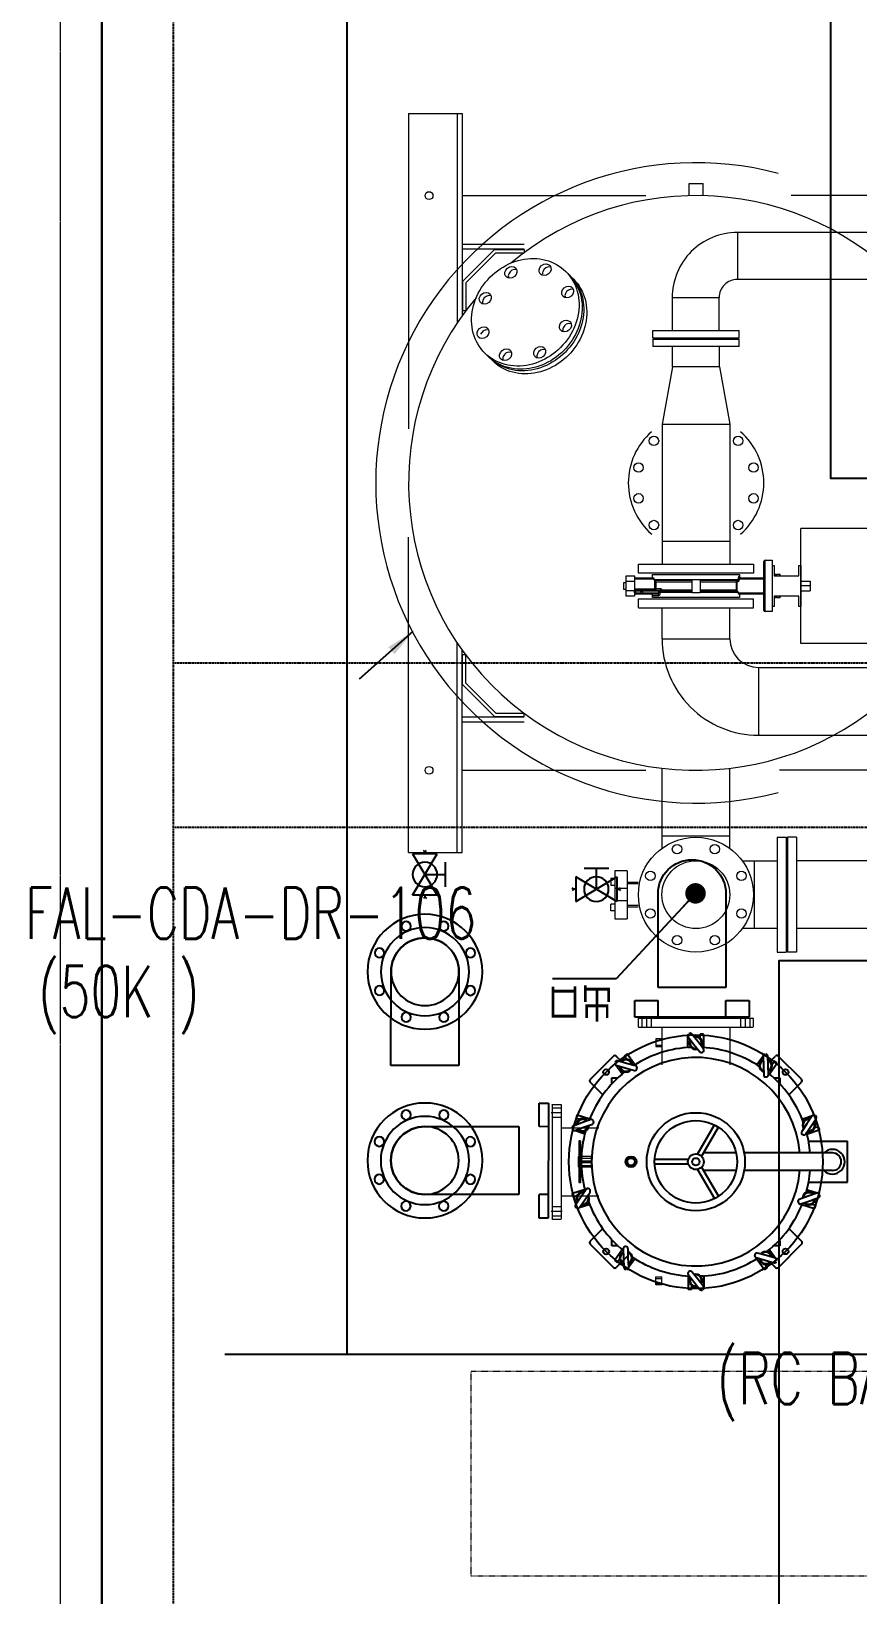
# Model space of a CAD drawing. Extents: x 0 to 160756, y 0 to 229247.
# Drawn here: x 54064 to 56076, y 79630 to 83439 of the extents above; entities that cross this region are included whole.
import ezdxf
from ezdxf.enums import TextEntityAlignment as Align
from ezdxf.xclip import XClip

# ---------------------------------------------------------------- set-up
doc = ezdxf.new("R2010")
doc.units = 0
doc.header["$LTSCALE"] = 10
doc.header["$XCLIPFRAME"] = 2
for name, pattern in [('H12設備棟3F$0$CENTERK5', [6.916, 6.667, -0.083, 0.083, -0.083]), ('H12設備棟3F$0$DOTK1', [0.1, 0.05, -0.05]), ('H12設備棟3F$0$HIDDEN', [0.375, 0.25, -0.125]), ('H12設備棟3F$0$STYLE_18', [0.23669, 0.118345, -0.118345]), ('XCM7Q30CDA-200K$0$ACAD_ISO04W100', [30, 24, -3, 0, -3]), ('XCM7Q30CDA-200K$0$DASHED2', [9.525, 6.35, -3.175])]:
    doc.linetypes.add(name, pattern=pattern)
for name, color, linetype in [('H12設備棟3F$0$ARC-BEAM', 252, 'H12設備棟3F$0$HIDDEN'), ('H12設備棟3F$0$H-SIN', 252, 'H12設備棟3F$0$CENTERK5'), ('H12設備棟3F$0$KABE1', 252, 'Continuous'), ('H12設備棟3F$0$SETUBID', 252, 'H12設備棟3F$0$DOTK1'), ('H12設備棟3F$0$\uf4c9\ue50a', 252, 'Continuous'), ('XCM7P30CDA$0$U-CDA-PIPE', 252, 'Continuous'), ('XCM7Q30CDA-200K$0$UER-FUTUER', 9, 'Continuous'), ('XCM7Q30CDA-200K$0$圖層1', 1, 'Continuous')]:
    doc.layers.add(name, color=color, linetype=linetype)
doc.styles.add('XCM7Q30CDA-200K$0$aa-txt', font='simplex.shx', dxfattribs={"width": 0.8, "bigfont": 'chineset.shx'})
doc.styles.add('XCM7Q30CDA-200K$0$Standard', font='txt.shx', dxfattribs={"bigfont": 'chineset.shx'})
doc.dimstyles.new('XCM7Q30CDA-200K$0$STANDARD', dxfattribs={"dimtxt": 0.18, "dimasz": 0.18, "dimexe": 0.18, "dimexo": 0.0625, "dimgap": 0.09, "dimtad": 0, "dimtih": 1, "dimtoh": 1, "dimdec": 4, "dimzin": 0, "dimdsep": 46, "dimtxsty": 'XCM7Q30CDA-200K$0$Standard', "dimcen": 0.09, "dimadec": 0, "dimazin": 0, "dimtfac": 1, "dimtdec": 4, "dimtofl": 0, "dimtmove": 0, "dimatfit": 3, "dimfxl": 1, "dimtolj": 1, "dimtzin": 0, "dimarcsym": 0})

# ---------------------------------------------------------------- blocks, each defined once
blk = doc.blocks.new('H12設備棟3F')
at = {"layer": 'H12設備棟3F$0$ARC-BEAM'}
for p, q in [((54410.2, 77675.3), (54410.2, 85725.3)), ((54410.2, 81900.3), (58435.2, 81900.3)), ((54410.2, 81500.3), (58435.2, 81500.3))]:
    blk.add_line(p, q, dxfattribs=at)
at = {"layer": 'H12設備棟3F$0$H-SIN', "lineweight": 5}
blk.add_line((54135.2, 61882.1), (54135.2, 107531.3), dxfattribs=at)
at = {"layer": 'H12設備棟3F$0$KABE1', "linetype": 'Continuous', "lineweight": 30}
blk.add_line((54235.2, 85725.3), (54235.2, 77675.3), dxfattribs=at)
at = {"layer": 'H12設備棟3F$0$SETUBID', "linetype": 'H12設備棟3F$0$STYLE_18', "lineweight": 5}
blk.add_lwpolyline([(55135.2, 80175.3), (60635.2, 80175.3), (60635.2, 79675.3), (55135.2, 79675.3)], close=True, dxfattribs=at)
at = {"layer": 'H12設備棟3F$0$\uf4c9\ue50a'}
for points in [[(57310.2, 82350.3), (57310.2, 84850.3), (56010.2, 84850.3), (56010.2, 82350.3)], [(59885.2, 78675.3), (55885.2, 78675.3), (55885.2, 81175.3), (59885.2, 81175.3)]]:
    blk.add_lwpolyline(points, close=True, dxfattribs=at)
blk = doc.blocks.new('XCM7Q30CDA-200K$0$_Dot')
at = {"color": 0, "linetype": 'ByBlock', "lineweight": -2}
blk.add_line((-0.5, 0), (-1, 0), dxfattribs=at)
at = {"color": 0, "linetype": 'ByBlock', "const_width": 0.5}
blk.add_lwpolyline([(-0.25, 0, 1), (0.25, 0, 1)], format="xyb", close=True, dxfattribs=at)
blk = doc.blocks.new('XCM7Q30CDA-200K$0$6F10K側')
at = {"layer": 'XCM7Q30CDA-200K$0$圖層1', "linetype": 'ByBlock', "lineweight": 13}
for p, q in [((0, 23), (0, 3)), ((280, 23), (280, 3))]:
    blk.add_line(p, q, dxfattribs=at)
at = {"layer": 'XCM7Q30CDA-200K$0$圖層1', "lineweight": 13}
for p, q in [((1, 24), (279, 24)), ((1, 2), (279, 2)), ((57.4, 2), (57.4, -89.8)), ((222.6, 2), (222.6, -89.8))]:
    blk.add_line(p, q, dxfattribs=at)
at = {"layer": 'XCM7Q30CDA-200K$0$圖層1', "linetype": 'XCM7Q30CDA-200K$0$DASHED2', "lineweight": 13}
for p, q in [((8.5, 24), (8.5, 2)), ((31.5, 24), (31.5, 2)), ((248.5, 24), (248.5, 2)), ((271.5, 24), (271.5, 2))]:
    blk.add_line(p, q, dxfattribs=at)
at = {"layer": 'XCM7Q30CDA-200K$0$圖層1', "linetype": 'XCM7Q30CDA-200K$0$ACAD_ISO04W100', "lineweight": 13}
for p, q in [((20, 26), (20, 0)), ((260, 26), (260, 0))]:
    blk.add_line(p, q, dxfattribs=at)
at = {"layer": 'XCM7Q30CDA-200K$0$圖層1', "linetype": 'ByBlock', "lineweight": 13}
for centre, start, end in [((1, 23), 90, 180), ((1, 3), 180, 270), ((279, 23), 0, 90), ((279, 3), 270, 0)]:
    blk.add_arc(centre, 1, start, end, dxfattribs=at)
blk = doc.blocks.new('XCM7Q30CDA-200K$0$A$C3A915B38')
at = {"lineweight": 20}
for p, q in [((32, 26.5), (0, 26.5)), ((0, 26.5), (0, 0)), ((32, 26.5), (32, 0)), ((32, 0), (0, 0))]:
    blk.add_line(p, q, dxfattribs=at)
at = {"linetype": 'XCM7Q30CDA-200K$0$DASHED2', "lineweight": 20}
for p, q in [((0, 22.2), (32, 22.2)), ((0, 4.2), (32, 4.2))]:
    blk.add_line(p, q, dxfattribs=at)
blk = doc.blocks.new('XCM7Q30CDA-200K$0$2分內牙')
at = {"lineweight": 18}
for p, q in [((0, 14.5), (0, 0)), ((19, 0), (0, 0)), ((18.5, 15), (0.5, 15)), ((19, 0), (19, 14.5))]:
    blk.add_line(p, q, dxfattribs=at)
at = {"linetype": 'XCM7Q30CDA-200K$0$DASHED2', "lineweight": 18}
for p, q in [((3.5, 15), (3.5, 0)), ((15.5, 15), (15.5, 0))]:
    blk.add_line(p, q, dxfattribs=at)
at = {"lineweight": 18}
for centre, start, end in [((0.5, 14.5), 90, 180), ((18.5, 14.5), 0, 90)]:
    blk.add_arc(centre, 0.5, start, end, dxfattribs=at)
blk = doc.blocks.new('XCM7P30CDA$0$F22P2-CDA-07-C20-00$0$FlangeSide-16.52x10KG')
for p, q in [((-2.2, 14), (-2.2, 8.26)), ((0, 14), (-2.2, 14)), ((0, -14), (0, 14)), ((0, 8.26), (-2.2, 8.26)), ((0, -8.26), (-2.2, -8.26)), ((-2.2, -8.26), (-2.2, -14)), ((-2.2, -14), (0, -14))]:
    blk.add_line(p, q)
blk = doc.blocks.new('XCM7P30CDA$0$F22P2-CDA-07-C20-00$0$MV2-Ball-FTT')
for p, q in [((-3, 5), (3, 5)), ((0, 0), (0, 5)), ((-5.5, 0), (-5.85, 0.35)), ((-5.5, 0), (-5.85, -0.35)), ((-5, 0), (-5.5, 0)), ((-5, -3), (5, 3)), ((5, -3), (-5, 3)), ((-5, 3), (-5, -3)), ((5, 3), (5, -3)), ((5, 0), (5.5, 0)), ((5.5, 0), (5.85, 0.35)), ((5.5, 0), (5.85, -0.35))]:
    blk.add_line(p, q)
blk.add_circle((0, 0), 3)
blk = doc.blocks.new('XCM7P30CDA$0$F22P2-CDA-07-C20-00$0$Flange-16.52x10KG')
for centre, radius in [((0, 0), 14), ((-4.59, 11.09), 1.15), ((4.59, 11.09), 1.15), ((0, 0), 10.75), ((0, 0), 8.26), ((-11.09, 4.59), 1.15), ((11.09, 4.59), 1.15), ((-11.09, -4.59), 1.15), ((11.09, -4.59), 1.15), ((-4.59, -11.09), 1.15), ((4.59, -11.09), 1.15)]:
    blk.add_circle(centre, radius)
blk = doc.blocks.new('XCM7P30CDA$0$F22P2-CDA-07-C20-00$0$LRElbowDown-16.52')
for p, q in [((22.86, 8.26), (0, 8.26)), ((22.86, -8.26), (22.86, 8.26)), ((0, -8.26), (22.86, -8.26))]:
    blk.add_line(p, q)
blk.add_arc((0, 0), 8.26, 90, 270)
blk = doc.blocks.new('XCM7P30CDA$0$F22P2-CDA-07-C20-00$0$FlangeSide-16.52x150LB')
for p, q in [((-4, 13.95), (-4, 8.26)), ((0, 13.95), (-4, 13.95)), ((0, -13.95), (0, 13.95)), ((0, 8.26), (-4, 8.26)), ((0, -8.26), (-4, -8.26)), ((-4, -8.26), (-4, -13.95)), ((-4, -13.95), (0, -13.95))]:
    blk.add_line(p, q)
blk = doc.blocks.new('XCM7P30CDA$0$A$Cefb5f231')
at = {"layer": 'XCM7P30CDA$0$U-CDA-PIPE'}
for name, p, xscale, yscale, zscale, rotation in [('XCM7P30CDA$0$F22P2-CDA-07-C20-00$0$Flange-16.52x10KG', (-3807, 470.5), 9.999999999999998, 9.999999999999998, 9.999999999999998, 0.03842044991236915), ('XCM7P30CDA$0$F22P2-CDA-07-C20-00$0$FlangeSide-16.52x10KG', (-3506.4, 470.7), 9.999999999999998, 9.999999999999998, 9.999999999999998, 0.03842044991236915), ('XCM7P30CDA$0$F22P2-CDA-07-C20-00$0$LRElbowDown-16.52', (-3807, 470.5), 9.999999999999998, 9.999999999999998, 9.999999999999998, 0.03842044991226738), ('XCM7P30CDA$0$F22P2-CDA-07-C20-00$0$LRElbowDown-16.52', (-3806.7, 470.5), 9.999999999999998, 9.999999999999998, 9.999999999999998, 0.01573800234909779), ('XCM7P30CDA$0$F22P2-CDA-07-C20-00$0$LRElbowDown-16.52', (-3806.8, 10.7), 10, 10, 10, 90.03842044991228), ('XCM7P30CDA$0$F22P2-CDA-07-C20-00$0$Flange-16.52x10KG', (-3806.8, 10.7), 9.999999999999998, 9.999999999999998, 9.999999999999998, 0.03842044991236915), ('XCM7P30CDA$0$F22P2-CDA-07-C20-00$0$FlangeSide-16.52x150LB', (-3156.5, 121), 10.00000000000002, 10.00000000000002, 10.00000000000002, 90), ('XCM7P30CDA$0$F22P2-CDA-07-C20-00$0$LRElbowDown-16.52', (-3156.5, -179.6), 10, 10, 10, 90.01573800234904), ('XCM7P30CDA$0$F22P2-CDA-07-C20-00$0$MV2-Ball-FTT', (-3806.8, -226.2), 10, 10, 10, 270.015738002349), ('XCM7P30CDA$0$F22P2-CDA-07-C20-00$0$MV2-Ball-FTT', (-3389.4, -190.5), 9.999999999999998, 9.999999999999998, 9.999999999999998, 180.015738002349)]:
    blk.add_blockref(name, p, dxfattribs=dict(at, xscale=xscale, yscale=yscale, zscale=zscale, rotation=rotation))
blk = doc.blocks.new('XCM7P30CDA')
at = {"xscale": -1, "rotation": 180}
blk.add_blockref('XCM7P30CDA$0$A$Cefb5f231', (58829.1, 81158.6), dxfattribs=at)
blk = doc.blocks.new('XCM7Q30CDA-200K$0$DRYER 6500')
at = {"linetype": 'Continuous', "lineweight": 13}
for p, q in [((755.2, 1266), (777.2, 1266)), ((755.2, 986), (755.2, 1266)), ((777.2, 986), (777.2, 1266)), ((802.2, 1266), (780.2, 1266)), ((780.2, 986), (780.2, 1266)), ((802.2, 986), (802.2, 1266)), ((-847.8, 1208.5), (755.2, 1208.5)), ((802.2, 1208.6), (887.2, 1208.6)), ((857.2, 1208.6), (857.2, 1043.4)), ((1197.5, 1184.5), (1167.2, 1184.5)), ((1167.2, 1141.2), (1167.2, 1184.5)), ((1197.5, 1141.2), (1197.5, 1184.5)), ((1140.6, 1156.3), (1167.2, 1156.3)), ((1140.6, 1156.3), (1167.2, 1156.3)), ((1141.1, 1152.5), (1167.2, 1152.5)), ((1141.1, 1152.5), (1167.2, 1152.5)), ((1197.5, 1165.7), (1207.5, 1165.7)), ((1197.5, 1148.7), (1207.5, 1148.7)), ((1207.5, 1165.7), (1207.5, 1148.7)), ((1167.2, 1141.2), (1197.5, 1141.2)), ((1167.2, 1110.8), (1167.2, 1141.2)), ((1167.2, 1110.8), (1197.5, 1110.8)), ((1167.2, 1068), (1167.2, 1110.8)), ((1197.5, 1110.8), (1197.5, 1141.2)), ((1197.5, 1068), (1197.5, 1110.8)), ((1167.2, 1095.7), (1140.6, 1095.7)), ((1167.2, 1095.7), (1140.6, 1095.7)), ((1141.1, 1099.5), (1167.2, 1099.5)), ((1141.1, 1099.5), (1167.2, 1099.5)), ((1167.2, 1068), (1197.5, 1068)), ((1197.5, 1103.3), (1207.5, 1103.3)), ((1197.5, 1086.3), (1207.5, 1086.3)), ((1207.5, 1086.3), (1207.5, 1103.3)), ((-847.8, 1043.5), (755.2, 1043.5)), ((887.2, 1043.4), (802.2, 1043.4)), ((917.7, 1012.9), (917.7, 818.1)), ((1082.7, 1012.9), (1082.7, 818.1)), ((755.2, 986), (777.2, 986)), ((802.2, 986), (780.2, 986)), ((1082.8, 983), (917.6, 983)), ((744.7, 424), (749.7, 424)), ((744.7, 324), (744.7, 424)), ((749.7, 424), (749.7, 399)), ((809.7, 424), (814.7, 424)), ((809.7, 399), (809.7, 424)), ((814.7, 436.5), (831.7, 436.5)), ((814.7, 311.5), (814.7, 436.5)), ((831.7, 436.5), (831.7, 311.5)), ((834.7, 433.5), (834.7, 314.5)), ((744.7, 386), (721.7, 386)), ((721.7, 374), (721.7, 386)), ((749.7, 399), (809.7, 399)), ((794.7, 399), (794.7, 400.5)), ((796.6, 402.5), (802.7, 402.5)), ((796.7, 402.5), (796.7, 399)), ((802.7, 402.5), (802.7, 399)), ((804.7, 400.5), (804.7, 399)), ((806.6, 402.5), (809.7, 402.5)), ((806.7, 399), (806.7, 402.5)), ((834.7, 394), (896, 394)), ((896.7, 391), (834.7, 391)), ((893.7, 394), (893.7, 402)), ((893.7, 402), (1105.7, 402)), ((896.7, 390), (896.7, 391)), ((896.7, 390), (989.7, 390)), ((989.7, 387), (899.2, 387)), ((899.2, 387), (899.5, 387)), ((899.5, 387), (899.5, 363.9)), ((902.4, 384.1), (989.7, 384.1)), ((902.4, 363.9), (902.4, 384.1)), ((989.7, 358), (989.7, 390)), ((1009.7, 390), (989.7, 390)), ((1009.7, 390), (1087.1, 390)), ((1009.7, 358), (1009.7, 390)), ((1084.5, 387), (1009.7, 387)), ((1009.7, 384.1), (1082.4, 384.1)), ((1085.4, 381), (1096.9, 381)), ((1087.1, 391), (1087.1, 390)), ((1090.3, 391), (1087.1, 391)), ((1090.3, 390), (1087.1, 390)), ((1131.1, 384), (1087.9, 384)), ((1089.5, 387), (1130.4, 387)), ((1130.4, 391), (1090.3, 391)), ((1090.3, 391), (1090.3, 390)), ((1105.6, 397), (1090.4, 397)), ((1093, 394), (1131.1, 394)), ((1096.9, 381), (1096.9, 363.9)), ((1099.8, 381), (1096.9, 381)), ((1099.8, 381), (1099.8, 384)), ((1149.7, 381), (1099.8, 381)), ((1099.8, 381), (1099.8, 361)), ((1105.7, 402), (1105.7, 397)), ((1130.4, 387), (1130.4, 391)), ((1134.1, 391), (1130.4, 391)), ((1134.1, 387), (1130.4, 387)), ((1131.1, 394), (1132.6, 394)), ((1132.6, 384), (1131.1, 384)), ((1132.6, 394), (1145.7, 394)), ((1145.7, 384), (1132.6, 384)), ((1134.1, 391), (1134.1, 387)), ((1147.2, 391), (1134.1, 391)), ((1134.1, 387), (1147.2, 387)), ((1145.7, 394), (1146.7, 394)), ((1146.7, 384), (1145.7, 384)), ((1146.7, 394), (1149.7, 394)), ((1149.7, 384), (1146.7, 384)), ((1147.2, 387), (1147.2, 391)), ((1149.7, 391), (1147.2, 391)), ((1147.2, 387), (1149.7, 387)), ((1149.5, 386), (1169.7, 386)), ((1149.7, 399), (1169.7, 399)), ((1149.7, 394), (1149.7, 399)), ((1149.7, 391), (1149.7, 387)), ((1149.7, 362), (1149.7, 384)), ((1169.7, 399), (1169.7, 386)), ((1169.7, 386), (1169.7, 362)), ((1169.7, 382.5), (1175.7, 382.5)), ((1175.7, 382.5), (1175.7, 365.5)), ((721.7, 374), (744.7, 374)), ((721.7, 362), (721.7, 374)), ((744.7, 362), (721.7, 362)), ((749.7, 349), (749.7, 324)), ((809.7, 349), (749.7, 349)), ((794.7, 347.5), (794.7, 349)), ((802.7, 345.5), (796.6, 345.5)), ((796.7, 349), (796.7, 345.5)), ((802.7, 349), (802.7, 345.5)), ((804.7, 349), (804.7, 347.5)), ((809.7, 345.5), (806.6, 345.5)), ((806.7, 349), (806.7, 345.5)), ((809.7, 324), (809.7, 349)), ((834.7, 357), (894.3, 357)), ((892.9, 354), (834.7, 354)), ((893.7, 346), (893.7, 351)), ((1105.7, 346), (893.7, 346)), ((893.8, 351), (895.9, 351)), ((894.3, 358), (897.2, 358)), ((894.3, 358), (894.3, 357)), ((894.3, 357), (897.2, 357)), ((897.2, 357), (897.2, 358)), ((989.7, 358), (897.2, 358)), ((899.5, 363.9), (900, 361)), ((899.5, 363.9), (902.4, 363.9)), ((900, 361), (989.7, 361)), ((989.7, 363.9), (902.4, 363.9)), ((1009.7, 358), (989.7, 358)), ((1096.9, 363.9), (1009.7, 363.9)), ((1009.7, 361), (1100.1, 361)), ((1102.7, 358), (1009.7, 358)), ((1100.1, 361), (1099.8, 361)), ((1102.7, 358), (1102.7, 357)), ((1102.7, 357), (1149.7, 357)), ((1149.7, 354), (1103.4, 354)), ((1105.7, 354), (1105.7, 346)), ((1169.7, 362), (1149.7, 362)), ((1149.7, 349), (1149.7, 362)), ((1169.7, 349), (1149.7, 349)), ((1175.7, 365.5), (1169.7, 365.5)), ((1169.7, 362), (1169.7, 349)), ((749.7, 324), (744.7, 324)), ((814.7, 324), (809.7, 324)), ((831.7, 311.5), (814.7, 311.5)), ((942.8, -160), (917.4, -20)), ((1056.8, -160), (1082.4, -20)), ((942.8, -160), (942.8, -209.4)), ((942.8, -160), (1056.8, -160)), ((1056.8, -160), (1056.8, -209.4)), ((894.8, -209.4), (894.8, -227.4)), ((894.8, -209.4), (1104.8, -209.4)), ((1104.8, -227.4), (894.8, -227.4)), ((1104.8, -227.4), (1104.8, -209.4))]:
    blk.add_line(p, q, dxfattribs=at)
at = {"lineweight": 13}
for p, q in [((1569.7, 1023), (1569.7, 529.5)), ((1699.7, 1023), (1569.7, 1023)), ((1581.7, 1023), (1581.7, 512.2)), ((1699.7, 1023), (1699.7, 255)), ((-870.4, 822.9), (796.2, 822.9)), ((1568.7, 822.9), (1121.8, 822.9)), ((847.4, 737.6), (-755.1, 737.6)), ((847.4, 572.4), (847.4, 737.6)), ((1568.7, 704.9), (1418.7, 704.9)), ((1568.7, 692.9), (1418.7, 692.9)), ((1490.8, 691.9), (1418.7, 691.9)), ((1418.7, 691.9), (1418.7, 683.9)), ((1568.7, 614), (1490.8, 691.9)), ((1487.5, 683.9), (1418.7, 683.9)), ((1560.7, 610.7), (1487.5, 683.9)), ((1560.7, 610.7), (1560.7, 541.9)), ((1568.7, 614), (1568.7, 541.9)), ((847.4, 572.4), (-755.1, 572.4)), ((1560.7, 541.9), (1568.7, 541.9)), ((917.3, 502.8), (917.3, 427)), ((1082.5, 502.6), (917.5, 502.6)), ((1082.3, 502.8), (1082.3, 427)), ((859.7, 427), (859.7, 405)), ((1139.7, 427), (859.7, 427)), ((1139.7, 427), (1139.7, 405)), ((1139.7, 405), (859.7, 405)), ((859.7, 321), (859.7, 343)), ((859.7, 343), (1139.7, 343)), ((1139.7, 343), (1139.7, 321)), ((1139.7, 321), (859.7, 321)), ((917.3, 266), (917.3, 321)), ((1082.3, 266), (1082.3, 321)), ((917.3, 266), (1082.3, 266)), ((917.3, -20), (917.3, 266)), ((1082.3, -20), (1082.3, 266)), ((1082.3, -20), (917.3, -20)), ((1699.7, -777), (1699.7, -9)), ((1104.8, -230.4), (894.8, -230.4)), ((894.8, -230.4), (894.8, -248.4)), ((1104.8, -248.4), (894.8, -248.4)), ((943.5, -248.4), (943.5, -328.4)), ((1057.5, -248.4), (1057.5, -328.4)), ((1104.8, -230.4), (1104.8, -248.4)), ((1581.7, -777), (1581.7, -266.2)), ((1560.7, -364.7), (1560.7, -295.9)), ((1560.7, -295.9), (1568.7, -295.9)), ((1568.7, -368), (1568.7, -295.9)), ((1569.7, -777), (1569.7, -283.5)), ((1057.5, -328.4), (943.5, -328.4)), ((1057.8, -328.4), (943.5, -328.4)), ((377.8, -372.6), (899, -372.8)), ((899, -487.1), (899, -372.8)), ((1560.7, -364.7), (1487.5, -437.9)), ((1568.7, -368), (1490.8, -445.9)), ((1487.5, -437.9), (1418.7, -437.9)), ((1418.7, -445.9), (1418.7, -437.9)), ((1490.8, -445.9), (1418.7, -445.9)), ((1568.7, -446.9), (1418.7, -446.9)), ((377.8, -486.9), (898.7, -487.1)), ((1568.7, -458.9), (1418.7, -458.9)), ((421.3, -576.9), (768.2, -576.9)), ((982.8, -576.7), (982.8, -606.7)), ((1016.8, -606.7), (982.8, -606.7)), ((1016.8, -576.7), (1016.8, -606.7)), ((1568.7, -576.9), (1121.8, -576.9)), ((1699.7, -777), (1569.7, -777))]:
    blk.add_line(p, q, dxfattribs=at)
at = {"lineweight": 13, "ltscale": 20}
for p, q in [((459.7, 514), (744.7, 514)), ((744.7, 514), (744.7, 234)), ((459.7, 234), (744.7, 234))]:
    blk.add_line(p, q, dxfattribs=at)
at = {"linetype": 'Continuous', "lineweight": 13, "flags": 128}
for points in [[(896, 394), (896.2, 393.8), (896.4, 393.3), (896.6, 392.5), (896.6, 391.6), (896.7, 391)], [(1085.6, 385.5), (1087.6, 386), (1089.5, 387)], [(1087.1, 390), (1087, 389.2), (1086.6, 388.5)], [(1090.4, 397), (1089.2, 396.5), (1088.1, 395.3), (1087.4, 393.3), (1087.2, 392.2), (1087.1, 391)], [(1090.3, 390), (1090.1, 388.4), (1089.5, 387)], [(1132.6, 394), (1133.2, 393.8), (1133.7, 393.1), (1134, 392.1), (1134.1, 391)], [(1132.6, 384), (1133.2, 384.2), (1133.7, 384.9), (1134, 385.9), (1134.1, 387)], [(1145.7, 394), (1146.2, 393.8), (1146.7, 393.1), (1147.1, 392.1), (1147.2, 391)], [(1147.2, 387), (1147.1, 385.9), (1146.7, 384.9), (1146.2, 384.2), (1145.7, 384)], [(895.9, 351), (896.3, 351.5), (896.8, 352.8), (897.1, 354.7), (897.2, 357)], [(1103.4, 354), (1103.1, 354.2), (1102.9, 354.7), (1102.8, 355.5), (1102.7, 356.4), (1102.7, 357)], [(1298.2, -373.3), (1298, -373.2), (1293.2, -368), (1288.7, -362.6), (1284.6, -356.8), (1280.8, -350.8), (1277.5, -344.5), (1274.5, -338), (1272, -331.2), (1269.9, -324.3), (1268.2, -317.1), (1267, -309.9), (1266.2, -302.5), (1265.8, -295), (1265.9, -287.5), (1266.4, -279.9), (1267.3, -272.2), (1268.7, -264.6), (1270.5, -257), (1272.8, -249.5), (1275.5, -242.1), (1278.5, -234.7), (1282, -227.5), (1285.9, -220.5), (1290.1, -213.6), (1294.7, -206.9), (1299.7, -200.5), (1305, -194.3), (1310.5, -188.4), (1316.4, -182.7), (1322.6, -177.4), (1329, -172.4), (1335.6, -167.8), (1342.4, -163.5), (1349.4, -159.5), (1356.6, -156), (1363.9, -152.8), (1371.3, -150.1), (1378.8, -147.8), (1386.4, -145.9), (1394, -144.5), (1401.6, -143.4), (1409.2, -142.9), (1416.8, -142.7), (1424.2, -143), (1431.6, -143.8), (1438.9, -145), (1446, -146.6), (1453, -148.7), (1459.7, -151.2), (1466.3, -154.1), (1472.6, -157.4), (1478.7, -161), (1484.5, -165.1), (1489.9, -169.6), (1495, -174.2)], [(1311.3, -385.9), (1310.8, -385.4), (1305.6, -380.7), (1300.8, -375.5), (1296.3, -370.1), (1292.2, -364.3), (1288.4, -358.3), (1285.1, -352), (1282.1, -345.5), (1279.6, -338.7), (1277.5, -331.8), (1275.8, -324.6), (1274.5, -317.4), (1273.7, -310), (1273.4, -302.5), (1273.4, -295), (1274, -287.4), (1274.9, -279.7), (1276.3, -272.1), (1278.1, -264.5), (1280.4, -257), (1283, -249.6), (1286.1, -242.2), (1289.6, -235), (1293.5, -228), (1297.7, -221.1), (1302.3, -214.4), (1307.3, -208), (1312.5, -201.8), (1318.1, -195.9), (1324, -190.2), (1330.1, -184.9), (1336.5, -179.9), (1343.2, -175.3), (1350, -171), (1357, -167), (1364.2, -163.5), (1371.5, -160.3), (1378.9, -157.6), (1386.4, -155.3), (1394, -153.4), (1401.6, -152), (1409.2, -150.9), (1416.8, -150.4), (1424.3, -150.2), (1431.8, -150.5), (1439.2, -151.3), (1446.5, -152.5), (1453.6, -154.1), (1460.6, -156.2), (1467.3, -158.7), (1473.9, -161.5), (1480.2, -164.8), (1486.3, -168.5), (1492, -172.6), (1497.5, -177.1), (1502.7, -181.9), (1507.5, -187), (1508.4, -188)], [(1309.6, -384.7), (1309.4, -384.5), (1304.6, -379.4), (1300.1, -374), (1296, -368.2), (1292.2, -362.2), (1288.9, -355.9), (1285.9, -349.4), (1283.4, -342.6), (1281.3, -335.7), (1279.6, -328.5), (1278.4, -321.3), (1277.5, -313.9), (1277.2, -306.4), (1277.2, -298.9), (1277.8, -291.3), (1278.7, -283.6), (1280.1, -276), (1281.9, -268.4), (1284.2, -260.9), (1286.9, -253.5), (1289.9, -246.1), (1293.4, -238.9), (1297.3, -231.9), (1301.5, -225), (1306.1, -218.3), (1311.1, -211.9), (1316.3, -205.7), (1321.9, -199.8), (1327.8, -194.1), (1333.9, -188.8), (1340.3, -183.8), (1347, -179.1), (1353.8, -174.8), (1360.8, -170.9), (1368, -167.4), (1375.3, -164.2), (1382.7, -161.5), (1390.2, -159.2), (1397.8, -157.3), (1405.4, -155.9), (1413, -154.8), (1420.6, -154.3), (1428.1, -154.1), (1435.6, -154.4), (1443, -155.2), (1450.3, -156.4), (1457.4, -158), (1464.4, -160.1), (1471.1, -162.5), (1477.7, -165.4), (1484, -168.7), (1490.1, -172.4), (1495.9, -176.5), (1501.3, -181), (1506.4, -185.6)], [(1536.7, -324.3), (1533.6, -331.7), (1530.1, -338.9), (1526.2, -345.9), (1522, -352.8), (1517.4, -359.5), (1512.4, -365.9), (1507.2, -372.1), (1501.6, -378), (1495.7, -383.7), (1489.6, -389), (1483.2, -394), (1476.5, -398.7), (1469.7, -403), (1462.7, -406.9), (1455.5, -410.4), (1448.2, -413.6), (1440.8, -416.3), (1433.3, -418.6), (1425.7, -420.5), (1418.1, -421.9), (1410.5, -423), (1402.9, -423.5), (1395.4, -423.7), (1387.9, -423.4), (1380.5, -422.6), (1373.2, -421.4), (1366.1, -419.8), (1359.1, -417.7), (1352.4, -415.3), (1345.8, -412.4), (1339.5, -409.1), (1333.4, -405.4), (1327.7, -401.3), (1322.2, -396.8), (1317, -392), (1312.2, -386.9), (1307.7, -381.5), (1303.6, -375.7), (1299.8, -369.7), (1296.5, -363.4), (1293.5, -356.8), (1291, -350.1), (1288.9, -343.2), (1287.2, -336), (1285.9, -328.8), (1285.1, -321.4), (1284.8, -313.9), (1284.8, -306.4), (1285.3, -298.8), (1286.3, -291.1), (1287.7, -283.5), (1289.5, -275.9), (1291.8, -268.4), (1294.4, -261), (1297.5, -253.6), (1301, -246.4), (1304.9, -239.4), (1309.1, -232.5), (1313.7, -225.8), (1318.7, -219.4), (1323.9, -213.2), (1329.5, -207.3), (1335.4, -201.6), (1341.5, -196.3), (1347.9, -191.3), (1354.6, -186.6), (1361.4, -182.3), (1368.4, -178.4), (1375.6, -174.9), (1382.9, -171.7), (1390.3, -169), (1397.8, -166.7), (1405.4, -164.8), (1413, -163.3), (1420.6, -162.3), (1428.2, -161.8), (1435.7, -161.6), (1443.2, -161.9), (1450.6, -162.7), (1457.9, -163.9), (1465, -165.5), (1472, -167.6), (1478.7, -170), (1485.3, -172.9), (1491.6, -176.2), (1497.7, -179.9), (1503.4, -184), (1508.9, -188.5), (1514.1, -193.3), (1518.9, -198.4), (1523.4, -203.8), (1527.5, -209.6), (1531.3, -215.6), (1534.6, -221.9), (1537.6, -228.4), (1540.1, -235.2), (1542.2, -242.1), (1543.9, -249.3), (1545.2, -256.5), (1546, -263.9), (1546.3, -271.4), (1546.3, -278.9), (1545.8, -286.5), (1544.8, -294.2), (1543.4, -301.8), (1541.6, -309.4), (1539.3, -316.9), (1536.7, -324.3)]]:
    blk.add_lwpolyline(points, dxfattribs=at)
at = {"linetype": 'Continuous', "lineweight": 13}
for centre, radius in [((1000.2, 1126), 140), ((954.3, 1236.9), 11.5), ((1046.1, 1236.9), 11.5), ((889.3, 1171.9), 11.5), ((1000.2, 1126), 82.6), ((1111.1, 1171.9), 11.5), ((889.3, 1080.1), 11.5), ((1111.1, 1080.1), 11.5), ((954.3, 1015.1), 11.5), ((1046.1, 1015.1), 11.5)]:
    blk.add_circle(centre, radius, dxfattribs=at)
at = {"lineweight": 13}
for centre, radius in [((1649.9, 823), 9.5), ((897.3, 225.5), 11.5), ((1102.3, 225.5), 11.5), ((859.7, 160.5), 11.5), ((1139.9, 160.5), 11.5), ((859.7, 85.5), 11.5), ((1139.9, 85.5), 11.5), ((897.3, 20.5), 11.5), ((1102.3, 20.5), 11.5), ((1649.9, -577), 9.5)]:
    blk.add_circle(centre, radius, dxfattribs=at)
at = {"lineweight": 13, "ltscale": 50}
blk.add_arc((999.8, 123), 780, 255.1428, 104.8572, dxfattribs=at)
at = {"lineweight": 13}
for centre, radius, start, end in [((999.8, 123), 700, 319.8814, 310.0871), ((847.5, 502.6), 235, 0, 90.0346), ((847.4, 502.3), 70.1, 0.2799, 90), ((999.8, 123), 165, 130.8852, 229.0452), ((999.8, 123), 165, 310.9534, 49.1148), ((899, -328.4), 44.5, 270, 0), ((899, -328.4), 158.8, 270, 0)]:
    blk.add_arc(centre, radius, start, end, dxfattribs=at)
at = {"linetype": 'Continuous', "lineweight": 13}
for centre, radius, start, end in [((831.7, 433.5), 3, 0, 89.9813), ((796.7, 400.5), 2, 89.9821, 180), ((802.7, 400.5), 2, 0, 89.9821), ((806.7, 400.5), 2, 89.9821, 180), ((899.7, 390), 3.03, 180.6596, 261.4071), ((898.4, 383), 4.15, 15.3492, 74.433), ((1085.3, 384.3), 2.89, 106.8244, 183.7654), ((1086.5, 379.5), 6.09, 98.4154, 131.4422), ((1086.2, 384.7), 3.8, 189.5521, 258.0757), ((1084, 390), 2.99, 279.0146, 330.0301), ((1083.5, 385.2), 2.09, 9.6557, 62.2692), ((1088.2, 381.2), 2.8, 95.0606, 184.2936), ((1088.1, 386.8), 2.8, 206.576, 267.2847), ((1081.2, 374.3), 15.2, 56.571, 68.9746), ((1093.3, 391.1), 2.95, 96.1126, 181.2946), ((1093.3, 396.9), 2.9, 177.6221, 263.5071), ((1099.9, 381.1), 2.95, 91.0991, 181.0561), ((1108.7, 397), 3, 180.2364, 270), ((1133.8, 391.7), 3.55, 139.6093, 191.3691), ((1133.8, 386.3), 3.55, 168.6309, 220.3907), ((1146.7, 391), 3, 0, 90), ((1146.7, 387), 3, 270, 360), ((796.7, 347.5), 2, 180, 269.9821), ((802.7, 347.5), 2, 269.9821, 0), ((806.7, 347.5), 2, 180, 269.9821), ((890.7, 351), 3, 0.3949, 90), ((891.5, 356.5), 2.86, 299.2949, 10.2195), ((892.9, 351), 2.97, 359.4105, 89.3981), ((900.4, 357.9), 6.06, 98.3505, 179.2134), ((900.3, 357.9), 3.1, 96.1526, 177.7187), ((899.5, 363.9), 2.95, 280.5602, 1.1522), ((1101, 365.1), 4.2, 195.745, 254.0373), ((1099.7, 358), 3.03, 0.6596, 81.4071), ((831.7, 314.5), 3, 269.9813, 0), ((1373, -185.9), 14.3, 337.7989, 17.5248), ((1454.2, -179.3), 16.3, 255.7335, 340.1666), ((1456.2, -179.4), 14.3, 337.7989, 17.5248), ((1370.9, -185.7), 16.3, 255.7335, 340.1666), ((1308.2, -249.2), 16.3, 255.7335, 340.1666), ((1310.2, -249.4), 14.3, 337.7989, 17.5248), ((1508.7, -233.2), 16.8, 267.5642, 339.1601), ((1302.7, -332.6), 16.3, 255.7335, 340.1666), ((1304.7, -332.7), 14.3, 337.7989, 17.5248), ((1503.4, -317.1), 16.3, 255.7335, 340.1666), ((1505.4, -317.3), 14.3, 337.7989, 17.5248), ((1442.7, -380.8), 14.3, 337.7989, 17.5248), ((1357.6, -386.9), 16.3, 255.7335, 340.1666), ((1358.9, -386.9), 15.1, 338.4464, 4.864), ((1440.6, -380.6), 16.3, 255.7335, 340.1666)]:
    blk.add_arc(centre, radius, start, end, dxfattribs=at)
for centre in [(1380.6, -195.2), (1463.7, -189.3), (1518.6, -243.2), (1317.9, -259.1), (1312.4, -342.3), (1513.1, -326.6), (1367.4, -396.3), (1450.7, -390.1)]:
    blk.add_ellipse(centre, major_axis=(12, 10), ratio=0.851615, dxfattribs=at)
at = {"lineweight": 13, "insert": (1201.1, 1427), "char_height": 80, "width": 1570.211, "attachment_point": 1, "style": 'XCM7Q30CDA-200K$0$Standard'}
blk.add_mtext('出口', dxfattribs=at)
at = {"lineweight": 13}
blk.add_leader([(1001.1, 1122.8), (1194.5, 1330.8), (1349.6, 1330.8)], dimstyle='XCM7Q30CDA-200K$0$STANDARD', override={"dimasz": 50, "dimtad": 0, "dimldrblk": 'XCM7Q30CDA-200K$0$_Dot'}, dxfattribs=at)
at = {"linetype": 'Continuous', "lineweight": 13}
blk.add_leader([(1689.2, 485), (1819.8, 600.8)], dimstyle='XCM7Q30CDA-200K$0$STANDARD', override={"dimtxt": 50, "dimasz": 70, "dimexo": 10, "dimgap": 10, "dimdle": 2.62089e-305}, dxfattribs=at)
blk = doc.blocks.new('XCM7Q30CDA-200K')
blk.add_lwpolyline([(58482.2, 80215.3), (54832.5, 80215.3), (54832.5, 95293.9), (58482.2, 95293.9)], close=True)
at = {"layer": 'XCM7Q30CDA-200K$0$UER-FUTUER'}
for p, q in [((55662.8, 80965), (55662.8, 80989.8)), ((55663.3, 80989.1), (55677.4, 80971)), ((55686.5, 80978.1), (55672.3, 80996.1)), ((55677.4, 80971), (55691.6, 80952.9)), ((55700.6, 80960), (55686.5, 80978.1)), ((55692.5, 80986.3), (55692.5, 80994.6)), ((55700.1, 80995.6), (55693.4, 80995.6)), ((55701.1, 80992.7), (55693.4, 80995.6)), ((55701.1, 80965), (55701.1, 80994.6)), ((55481.1, 80942.3), (55424.6, 80885.8)), ((55500.4, 80930.1), (55488.2, 80942.3)), ((55500.4, 80930.1), (55488.2, 80942.3)), ((55513.4, 80934.9), (55508.5, 80941.6)), ((55514.1, 80946.9), (55508.7, 80943)), ((55516.6, 80945.1), (55508.7, 80943)), ((55532.9, 80922.7), (55515.4, 80946.7)), ((55663.8, 80964), (55670.2, 80964)), ((55697.5, 80964), (55700.1, 80964)), ((55698.3, 80952.1), (55699.8, 80953.3)), ((55831, 80922.8), (55845.6, 80942.9)), ((55845.6, 80942), (55846.4, 80919.1)), ((55857.9, 80919.5), (55857, 80942.4)), ((55863.5, 80930.2), (55875.7, 80942.4)), ((55863.5, 80930.2), (55875.7, 80942.4)), ((55939.4, 80885.9), (55882.8, 80942.4)), ((55501.9, 80900.2), (55487.3, 80920.3)), ((55488.1, 80920), (55510.2, 80913.7)), ((55513.4, 80924.7), (55491.3, 80931)), ((55503.3, 80900), (55508.5, 80903.8)), ((55510.2, 80913.7), (55532.3, 80907.4)), ((55535.4, 80918.4), (55513.4, 80924.7)), ((55530.5, 80919.8), (55532.7, 80921.4)), ((55538.2, 80910.7), (55538.7, 80912.5)), ((55831.2, 80921.4), (55836.4, 80917.7)), ((55846.4, 80919.1), (55847.2, 80896.1)), ((55858.7, 80896.5), (55857.9, 80919.5)), ((55858.5, 80901.6), (55860.7, 80900.1)), ((55862, 80900.3), (55879.4, 80924.3)), ((55867.6, 80922.6), (55872.5, 80929.4)), ((55879.2, 80925.6), (55873.8, 80929.6)), ((55878.3, 80922.7), (55873.8, 80929.6)), ((55453.9, 80849.4), (55424.6, 80878.7)), ((55453.9, 80849.4), (55424.6, 80878.7)), ((55477.4, 80889.5), (55490.1, 80889.6)), ((55477.4, 80876.8), (55477.4, 80889.5)), ((55852.2, 80891.5), (55854.1, 80891.6)), ((55873.8, 80889.7), (55886.6, 80889.7)), ((55886.6, 80889.7), (55886.6, 80876.9)), ((55910.1, 80849.6), (55939.4, 80878.8)), ((55910.1, 80849.6), (55939.4, 80878.8)), ((55392.2, 80798.2), (55390.2, 80791.8)), ((55395.3, 80798.2), (55390.2, 80791.8)), ((55398.7, 80788), (55390.8, 80790.6)), ((55421.7, 80789.6), (55393.4, 80798.8)), ((55426.2, 80787.7), (55404.7, 80779.8)), ((55421.4, 80785.9), (55422.3, 80788.4)), ((55433, 80783), (55432.4, 80784.8)), ((55941.7, 80788.6), (55943.7, 80782.5)), ((55942.3, 80789.8), (55965.9, 80797.5)), ((55965.4, 80796.8), (55952.6, 80777.7)), ((55962.1, 80771.3), (55974.9, 80790.4)), ((55404.7, 80779.8), (55383.1, 80771.9)), ((55409.8, 80753.2), (55386.2, 80760.9)), ((55387.1, 80761.1), (55408.6, 80769)), ((55408.6, 80769), (55430.2, 80776.9)), ((55411, 80753.9), (55413, 80760)), ((55686.2, 80703.7), (55727.2, 80774.7)), ((55696.1, 80697.9), (55737.1, 80769)), ((55952.6, 80777.7), (55939.8, 80758.7)), ((55941.1, 80752.1), (55942.7, 80751)), ((55949.3, 80752.3), (55962.1, 80771.3)), ((55952.1, 80756.5), (55953, 80754)), ((55954.2, 80753.4), (55982.4, 80762.6)), ((55971.8, 80768.2), (55979.7, 80770.8)), ((55980.6, 80762), (55980.9, 80770.1)), ((55983, 80763.8), (55980.9, 80770.1)), ((55780.2, 80706.4), (55701, 80706.4)), ((56014.7, 80706.4), (55799.7, 80706.4)), ((55956.5, 80735.1), (56051, 80735.1)), ((56051, 80635.1), (56051, 80735.1)), ((55663.8, 80690.7), (55581.7, 80690.7)), ((55663.8, 80679.3), (55581.7, 80679.2)), ((55686.2, 80666.3), (55727.2, 80595.3)), ((55696.1, 80672.1), (55737.2, 80601)), ((55780.2, 80663.7), (55701, 80663.7)), ((56014.8, 80663.7), (55799.7, 80663.7)), ((55956.5, 80635.1), (56051, 80635.1)), ((55381.1, 80606.2), (55383.1, 80599.9)), ((55409.9, 80616.6), (55381.7, 80607.4)), ((55383.5, 80608), (55383.1, 80599.9)), ((55392.2, 80601.8), (55384.3, 80599.3)), ((55401.9, 80598.7), (55389.1, 80579.6)), ((55398.6, 80573.2), (55411.5, 80592.3)), ((55414.7, 80617.7), (55401.9, 80598.7)), ((55411.9, 80613.5), (55411.1, 80616)), ((55411.5, 80592.3), (55424.3, 80611.3)), ((55423, 80617.9), (55421.4, 80619)), ((55955.4, 80601), (55933.9, 80593.1)), ((55937.8, 80582.3), (55959.4, 80590.2)), ((55953, 80616.1), (55951, 80610.1)), ((55954.2, 80616.8), (55977.8, 80609.1)), ((55977, 80608.9), (55955.4, 80601)), ((55959.4, 80590.2), (55980.9, 80598.1)), ((55421.7, 80580.2), (55398.1, 80572.5)), ((55422.3, 80581.4), (55420.3, 80587.5)), ((55931, 80587), (55931.7, 80585.2)), ((55942.6, 80584.1), (55941.8, 80581.6)), ((55942.4, 80580.4), (55970.6, 80571.2)), ((55965.3, 80582), (55973.3, 80579.4)), ((55968.8, 80571.8), (55973.9, 80578.2)), ((55971.8, 80571.8), (55973.9, 80578.2)), ((55453.9, 80520.5), (55424.7, 80491.2)), ((55453.9, 80520.5), (55424.7, 80491.2)), ((55910.2, 80520.6), (55939.5, 80491.3)), ((55910.2, 80520.6), (55939.5, 80491.3)), ((55424.7, 80484.1), (55481.3, 80427.6)), ((55477.5, 80480.3), (55477.5, 80493.1)), ((55490.2, 80480.3), (55477.5, 80480.3)), ((55511.9, 80478.5), (55509.9, 80478.4)), ((55886.7, 80480.5), (55873.9, 80480.5)), ((55882.9, 80427.7), (55939.5, 80484.3)), ((55886.7, 80493.2), (55886.7, 80480.5)), ((55502, 80469.7), (55484.6, 80445.7)), ((55484.8, 80444.4), (55490.3, 80440.4)), ((55485.7, 80447.3), (55490.3, 80440.4)), ((55517.6, 80456.8), (55488.3, 80427.6)), ((55500.5, 80439.8), (55488.3, 80427.6)), ((55496.5, 80447.4), (55491.6, 80440.7)), ((55505.5, 80468.4), (55503.4, 80469.9)), ((55505.3, 80473.5), (55506.2, 80450.5)), ((55506.2, 80450.5), (55507, 80427.6)), ((55517.6, 80450.9), (55516.8, 80473.9)), ((55518.5, 80428), (55517.6, 80450.9)), ((55533, 80447.2), (55518.4, 80427.2)), ((55532.8, 80448.6), (55527.6, 80452.3)), ((55825.8, 80459.3), (55825.3, 80457.5)), ((55828.6, 80451.6), (55850.7, 80445.3)), ((55831.2, 80447.3), (55848.6, 80423.3)), ((55833.5, 80450.2), (55831.4, 80448.6)), ((55853.8, 80456.3), (55831.8, 80462.6)), ((55850.7, 80445.3), (55872.8, 80439)), ((55875.9, 80450), (55853.8, 80456.3)), ((55860.8, 80470), (55855.6, 80466.3)), ((55862.1, 80469.8), (55876.7, 80449.7)), ((55863.6, 80439.9), (55875.8, 80427.7)), ((55863.6, 80439.9), (55875.8, 80427.7)), ((55663, 80405), (55663, 80375.4)), ((55663.4, 80410), (55677.6, 80391.9)), ((55666.6, 80406), (55663.9, 80406)), ((55665.7, 80417.9), (55664.2, 80416.7)), ((55686.6, 80399), (55672.5, 80417.1)), ((55700.3, 80406), (55693.9, 80406)), ((55701.2, 80405.1), (55701.2, 80380.2)), ((55847.5, 80424.9), (55855.4, 80427)), ((55849.9, 80423.1), (55855.4, 80427)), ((55850.7, 80435.1), (55855.6, 80428.4)), ((55663, 80377.3), (55670.6, 80374.4)), ((55663.9, 80374.4), (55670.6, 80374.4)), ((55671.6, 80383.7), (55671.6, 80375.4)), ((55677.6, 80391.9), (55691.7, 80373.9)), ((55700.8, 80380.9), (55686.6, 80399)), ((58551, 80215.3), (54535.2, 80215.3))]:
    blk.add_line(p, q, dxfattribs=at)
for points in [[(55401, 80734.9), (55398, 80734.9), (55398, 80634.9), (55401, 80634.9)], [(55401, 80686.4), (55428, 80686.4), (55428, 80683.4), (55401, 80683.4)]]:
    blk.add_lwpolyline(points, close=True, dxfattribs=at)
for centre, radius in [((55682, 80685), 309), ((55463.5, 80903.4), 7), ((55900.5, 80903.6), 7), ((55682, 80685), 119.6), ((55682, 80685), 100.5), ((55682, 80685), 19.1), ((55524.2, 80685), 13.2), ((55524.2, 80685), 9), ((55682, 80685), 9.09), ((55463.6, 80466.4), 7), ((55900.6, 80466.6), 7)]:
    blk.add_circle(centre, radius, dxfattribs=at)
for centre, radius, start, end in [((55667, 80992), 4.78, 128.0819, 218.0819), ((55668.5, 80993.2), 4.78, 38.0819, 128.0819), ((55681.9, 80974.5), 15.8, 149.4056, 286.7582), ((55681.9, 80974.5), 13.9, 152.5252, 283.6385), ((55681.9, 80974.5), 15.8, 329.4056, 106.7582), ((55681.9, 80974.5), 13.9, 332.5252, 103.6385), ((55693.4, 80994.6), 0.957, 90.0157, 180.0157), ((55700.1, 80994.6), 0.957, 0.0157, 90.0157), ((55682, 80685), 254, 4.8374, 355.194), ((55484.7, 80938.8), 5, 45.0157, 135.0157), ((55511.8, 80919.2), 15.8, 5.4056, 142.7582), ((55511.8, 80919.2), 13.9, 8.5252, 139.6385), ((55509.3, 80942.2), 0.957, 126.0157, 216.0157), ((55514.7, 80946.1), 0.957, 36.0157, 126.0157), ((55682, 80685), 279, 92.3878, 122.7514), ((55663.8, 80965), 0.957, 180.0157, 270.0157), ((55695.4, 80955.9), 4.78, 218.0819, 308.0819), ((55682, 80685), 279, 56.3878, 86.7514), ((55696.9, 80957), 4.78, 308.0819, 38.0819), ((55700.1, 80965), 0.957, 270.0157, 0.0157), ((55852.1, 80919.3), 15.8, 113.4056, 250.7582), ((55850.3, 80942.2), 4.78, 92.0819, 182.0819), ((55852.3, 80942.3), 4.78, 2.0819, 92.0819), ((55852.1, 80919.3), 15.8, 293.4056, 70.7582), ((55879.2, 80938.9), 5, 45.0157, 135.0157), ((55682, 80685), 279, 128.3878, 158.7514), ((55489.4, 80924.6), 4.78, 164.0819, 254.0819), ((55490, 80926.4), 4.78, 74.0819, 164.0819), ((55511.8, 80919.2), 15.8, 185.4056, 322.7582), ((55511.8, 80919.2), 13.9, 188.5252, 319.6385), ((55502.7, 80900.8), 0.957, 216.0157, 306.0157), ((55533.6, 80912), 4.78, 254.0819, 344.0819), ((55532.1, 80922.1), 0.957, 306.0157, 36.0157), ((55534.1, 80913.8), 4.78, 344.0819, 74.0819), ((55831.8, 80922.2), 0.957, 144.0157, 234.0157), ((55852.1, 80919.3), 13.9, 116.5252, 247.6385), ((55852, 80896.3), 4.78, 182.0819, 272.0819), ((55853.9, 80896.4), 4.78, 272.0819, 2.0819), ((55852.1, 80919.3), 13.9, 296.5252, 67.6385), ((55682, 80685), 279, 20.3878, 50.7514), ((55861.2, 80900.9), 0.957, 234.0157, 324.0157), ((55873.2, 80928.8), 0.957, 54.0157, 144.0157), ((55878.6, 80924.9), 0.957, 324.0157, 54.0157), ((55428.1, 80882.2), 5, 135.0157, 225.0157), ((55935.8, 80882.4), 5, 315.0157, 45.0157), ((55391.1, 80791.5), 0.957, 162.0157, 252.0157), ((55406.6, 80774.4), 15.8, 41.4056, 178.7582), ((55393.1, 80797.9), 0.957, 72.0157, 162.0157), ((55406.6, 80774.4), 13.9, 44.5252, 175.6385), ((55421.4, 80788.7), 0.957, 342.0157, 72.0157), ((55427.9, 80783.2), 4.78, 20.0819, 110.0819), ((55428.5, 80781.4), 4.78, 290.0819, 20.0819), ((55957.4, 80774.5), 15.8, 77.4056, 214.7582), ((55942.6, 80788.9), 0.957, 108.0157, 198.0157), ((55957.4, 80774.5), 13.9, 80.5252, 211.6385), ((55957.4, 80774.5), 15.8, 257.4056, 34.7582), ((55957.4, 80774.5), 13.9, 260.5252, 31.6385), ((55969.4, 80794.1), 4.78, 56.0819, 146.0819), ((55971, 80793.1), 4.78, 326.0819, 56.0819), ((55384.8, 80767.4), 4.78, 110.0819, 200.0819), ((55385.4, 80765.6), 4.78, 200.0819, 290.0819), ((55406.6, 80774.4), 15.8, 221.4056, 358.7582), ((55406.6, 80774.4), 13.9, 224.5252, 355.6385), ((55682, 80685), 279, 164.3878, 194.7514), ((55410.1, 80754.2), 0.957, 252.0157, 342.0157), ((55943.7, 80756), 4.78, 146.0819, 236.0819), ((55945.3, 80755), 4.78, 236.0819, 326.0819), ((55682, 80685), 279, 4.4045, 14.7514), ((55953.9, 80754.3), 0.957, 198.0157, 288.0157), ((55980, 80769.8), 0.957, 18.0157, 108.0157), ((55982.1, 80763.5), 0.957, 288.0157, 18.0157), ((56014.8, 80685.1), 30, 225.3864, 134.6451), ((56014.8, 80685.1), 21.4, 270.0157, 90.0157), ((55682, 80685), 279, 344.3878, 355.627), ((55382, 80606.5), 0.957, 108.0157, 198.0157), ((55384, 80600.2), 0.957, 198.0157, 288.0157), ((55406.7, 80595.5), 15.8, 77.4056, 214.7582), ((55406.7, 80595.5), 13.9, 80.5252, 211.6385), ((55406.7, 80595.5), 15.8, 257.4056, 34.7582), ((55406.7, 80595.5), 13.9, 260.5252, 31.6385), ((55410.2, 80615.7), 0.957, 18.0157, 108.0157), ((55418.7, 80615), 4.78, 56.0819, 146.0819), ((55420.3, 80614), 4.78, 326.0819, 56.0819), ((55935.5, 80588.6), 4.78, 110.0819, 200.0819), ((55957.4, 80595.6), 15.8, 41.4056, 178.7582), ((55957.4, 80595.6), 13.9, 44.5252, 175.6385), ((55957.4, 80595.6), 15.8, 221.4056, 358.7582), ((55957.4, 80595.6), 13.9, 224.5252, 355.6385), ((55953.9, 80615.9), 0.957, 72.0157, 162.0157), ((55978.6, 80604.4), 4.78, 20.0819, 110.0819), ((55979.3, 80602.6), 4.78, 290.0819, 20.0819), ((55393.1, 80576.9), 4.78, 146.0819, 236.0819), ((55394.7, 80575.9), 4.78, 236.0819, 326.0819), ((55682, 80685), 279, 200.3878, 230.7514), ((55421.4, 80581.1), 0.957, 288.0157, 18.0157), ((55682, 80685), 279, 308.3878, 338.7514), ((55936.2, 80586.8), 4.78, 200.0819, 290.0819), ((55942.7, 80581.3), 0.957, 162.0157, 252.0157), ((55970.9, 80572.1), 0.957, 252.0157, 342.0157), ((55973, 80578.5), 0.957, 342.0157, 72.0157), ((55428.2, 80487.7), 5, 135.0157, 225.0157), ((55510.1, 80473.6), 4.78, 92.0819, 182.0819), ((55512, 80473.7), 4.78, 2.0819, 92.0819), ((55935.9, 80487.8), 5, 315.0157, 45.0157), ((55485.4, 80445.1), 0.957, 144.0157, 234.0157), ((55490.8, 80441.2), 0.957, 234.0157, 324.0157), ((55511.9, 80450.7), 15.8, 113.4056, 250.7582), ((55511.9, 80450.7), 13.9, 116.5252, 247.6385), ((55502.8, 80469.1), 0.957, 54.0157, 144.0157), ((55511.9, 80450.7), 15.8, 293.4056, 70.7582), ((55511.9, 80450.7), 13.9, 296.5252, 67.6385), ((55682, 80685), 279, 236.3878, 266.7514), ((55532.2, 80447.8), 0.957, 324.0157, 54.0157), ((55682, 80685), 279, 272.3878, 302.7514), ((55829.9, 80456.2), 4.78, 164.0819, 254.0819), ((55830.4, 80458), 4.78, 74.0819, 164.0819), ((55831.9, 80447.9), 0.957, 126.0157, 216.0157), ((55852.3, 80450.8), 15.8, 185.4056, 322.7582), ((55852.3, 80450.8), 13.9, 188.5252, 319.6385), ((55852.3, 80450.8), 15.8, 5.4056, 142.7582), ((55852.3, 80450.8), 13.9, 8.5252, 139.6385), ((55861.3, 80469.2), 0.957, 36.0157, 126.0157), ((55874.1, 80443.6), 4.78, 254.0819, 344.0819), ((55874.6, 80445.4), 4.78, 344.0819, 74.0819), ((55484.8, 80431.1), 5, 225.0157, 315.0157), ((55511.8, 80427.7), 4.78, 182.0819, 272.0819), ((55513.7, 80427.8), 4.78, 272.0819, 2.0819), ((55667.2, 80413), 4.78, 128.0819, 218.0819), ((55663.9, 80405), 0.957, 90.0157, 180.0157), ((55668.7, 80414.1), 4.78, 38.0819, 128.0819), ((55682.1, 80395.5), 15.8, 149.4056, 286.7582), ((55682.1, 80395.5), 13.9, 152.5252, 283.6385), ((55682.1, 80395.5), 15.8, 329.4056, 106.7582), ((55682.1, 80395.5), 13.9, 332.5252, 103.6385), ((55700.3, 80405.1), 0.957, 0.0157, 90.0157), ((55849.4, 80423.9), 0.957, 216.0157, 306.0157), ((55854.8, 80427.8), 0.957, 306.0157, 36.0157), ((55879.4, 80431.2), 5, 225.0157, 315.0157), ((55663.9, 80375.4), 0.957, 180.0157, 270.0157), ((55670.6, 80375.4), 0.957, 270.0157, 0.0157), ((55695.5, 80376.8), 4.78, 218.0819, 308.0819), ((55697, 80378), 4.78, 308.0819, 38.0819)]:
    blk.add_arc(centre, radius, start, end, dxfattribs=at)
for name, p, rotation in [('XCM7Q30CDA-200K$0$DRYER 6500', (56682.3, 82461.6), 180), ('XCM7Q30CDA-200K$0$6F10K側', (55541.9, 81011), 0.01573800234230414), ('XCM7Q30CDA-200K$0$2分內牙', (55599.3, 80965.5), 90.01573800234229)]:
    blk.add_blockref(name, p, dxfattribs=dict(at, rotation=rotation))
for name, p, xscale, rotation in [('XCM7Q30CDA-200K$0$6F10K側', (55356, 80824.9), -1, 90.01573800234229), ('XCM7Q30CDA-200K$0$A$C3A915B38', (55396, 80698.2), -0.9999999999999996, 180.0157380023423), ('XCM7Q30CDA-200K$0$2分內牙', (55599.5, 80404.5), -1, 90.01573800234229)]:
    blk.add_blockref(name, p, dxfattribs=dict(at, xscale=xscale, rotation=rotation))
at = {"layer": 'XCM7Q30CDA-200K$0$UER-FUTUER', "style": 'XCM7Q30CDA-200K$0$aa-txt', "width": 0.7}
blk.add_text('FAL-CDA-DR-106', height=125, dxfattribs=at).set_placement((54048.6, 81228.1))
for s, p in [('(50K )', (54277.1, 81091.1)), ('(RC BASE 100mm )', (56325.1, 80148.3))]:
    blk.add_text(s, height=125, dxfattribs=at).set_placement(p, align=Align.MIDDLE)

msp = doc.modelspace()

# ---------------------------------------------------------------- block references
for name in ['XCM7P30CDA', 'XCM7Q30CDA-200K']:
    msp.add_blockref(name, (0, 0))
ref = msp.add_blockref('H12設備棟3F', (0, 0))
XClip(ref).set_block_clipping_path([(52480.8428845762, 60066.8604644329), (84559.6547477046, 105824.4625800119)])

doc.saveas('drawing.dxf')
